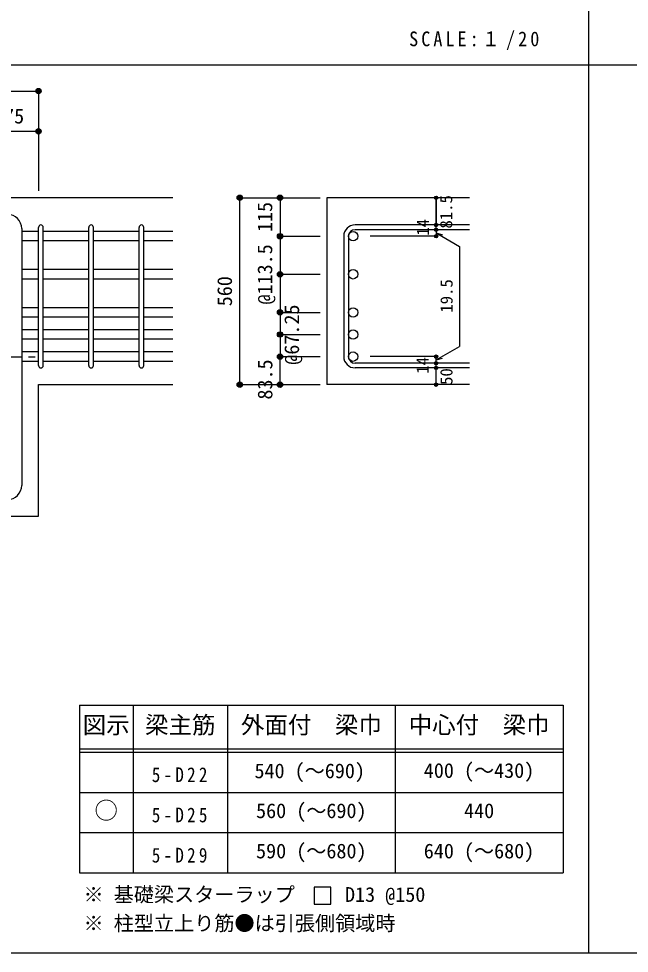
# Model space of a CAD drawing. Units: millimetres at full size, sheet at 1:20. Extents: x -3982 to 3969, y -2797 to 2801.
# Drawn here: x -2448 to -628, y -2797 to -10 of the extents above; entities that cross this region are included whole.
import ezdxf
from ezdxf.enums import TextEntityAlignment as Align

# ---------------------------------------------------------------- set-up
doc = ezdxf.new("R2010")
doc.units = ezdxf.units.MM
doc.header["$LTSCALE"] = 20
doc.header["$PDMODE"] = 32
doc.header["$PDSIZE"] = 10
doc.linetypes.add('CHAIN1', pattern=[8, 5, -1, 1, -1])
for name, color, linetype in [('6-1_躯体線', 2, 'Continuous'), ('6-4_フープ', 7, 'Continuous'), ('6-5_梁主筋', 7, 'Continuous'), ('6-6_S.T.P.', 7, 'Continuous'), ('6-7_文字', 7, 'Continuous'), ('6-D_寸法', 4, 'Continuous'), ('6-E_枠', 7, 'Continuous'), ('F-0_枠', 6, 'Continuous')]:
    doc.layers.add(name, color=color, linetype=linetype)
doc.styles.add('ＭＳ ゴシック', font='')
doc.styles.get('ＭＳ ゴシック').set_extended_font_data('MS Gothic')

msp = doc.modelspace()

# ---------------------------------------------------------------- linework, layer by layer
at = {"layer": '6-1_躯体線'}
for p, q in [((-1988.87, -543.84), (-3338.87, -543.84)), ((-1528.87, -543.84), (-1528.87, -1101.34)), ((-1103.87, -543.84), (-1528.87, -543.84)), ((-2388.87, -1493.84), (-2388.87, -1101.34)), ((-2388.87, -1101.34), (-1988.87, -1101.34)), ((-1103.87, -1101.34), (-1528.87, -1101.34))]:
    msp.add_line(p, q, dxfattribs=at)
msp.add_lwpolyline([(-2643.87, -1893.84), (-2643.87, -1493.84), (-2388.87, -1493.84)], dxfattribs=at)
at = {"layer": '6-4_フープ'}
msp.add_line((-2438.87, -635.84), (-2438.87, -1401.84), dxfattribs=at)
for centre, start, end in [((-2480.87, -635.84), 0, 90), ((-2480.87, -1401.84), 270, 0)]:
    msp.add_arc(centre, 42, start, end, dxfattribs=at)
at = {"layer": '6-5_梁主筋'}
for p, q in [((-2388.87, -644.77), (-2438.87, -644.77)), ((-2238.87, -644.77), (-2374.87, -644.77)), ((-2088.87, -644.77), (-2224.87, -644.77)), ((-1988.87, -644.77), (-2074.87, -644.77)), ((-2388.87, -672.77), (-2438.87, -672.77)), ((-2238.87, -672.77), (-2374.87, -672.77)), ((-2088.87, -672.77), (-2224.87, -672.77)), ((-1988.87, -672.77), (-2074.87, -672.77)), ((-2388.87, -758.31), (-2438.87, -758.31)), ((-2238.87, -758.31), (-2374.87, -758.31)), ((-2088.87, -758.31), (-2224.87, -758.31)), ((-1988.87, -758.31), (-2074.87, -758.31)), ((-2388.87, -786.31), (-2438.87, -786.31)), ((-2238.87, -786.31), (-2374.87, -786.31)), ((-2088.87, -786.31), (-2224.87, -786.31)), ((-1988.87, -786.31), (-2074.87, -786.31)), ((-2388.87, -871.84), (-2438.87, -871.84)), ((-2238.87, -871.84), (-2374.87, -871.84)), ((-2088.87, -871.84), (-2224.87, -871.84)), ((-1988.87, -871.84), (-2074.87, -871.84)), ((-2388.87, -899.84), (-2438.87, -899.84)), ((-2238.87, -899.84), (-2374.87, -899.84)), ((-2088.87, -899.84), (-2224.87, -899.84)), ((-1988.87, -899.84), (-2074.87, -899.84)), ((-2388.87, -937.84), (-2438.87, -937.84)), ((-2238.87, -937.84), (-2374.87, -937.84)), ((-2088.87, -937.84), (-2224.87, -937.84)), ((-1988.87, -937.84), (-2074.87, -937.84)), ((-2388.87, -965.84), (-2438.87, -965.84)), ((-2238.87, -965.84), (-2374.87, -965.84)), ((-2088.87, -965.84), (-2224.87, -965.84)), ((-1988.87, -965.84), (-2074.87, -965.84)), ((-2388.87, -1003.84), (-2438.87, -1003.84)), ((-2238.87, -1003.84), (-2374.87, -1003.84)), ((-2088.87, -1003.84), (-2224.87, -1003.84)), ((-1988.87, -1003.84), (-2074.87, -1003.84)), ((-2388.87, -1031.84), (-2438.87, -1031.84)), ((-2238.87, -1031.84), (-2374.87, -1031.84)), ((-2088.87, -1031.84), (-2224.87, -1031.84)), ((-1988.87, -1031.84), (-2074.87, -1031.84))]:
    msp.add_line(p, q, dxfattribs=at)
at = {"layer": '6-5_梁主筋', "color": 3}
for centre in [(-1450.87, -658.77), (-1450.87, -772.31), (-1450.87, -885.84), (-1450.87, -885.84), (-1450.87, -951.84), (-1450.87, -951.84), (-1450.87, -1017.84)]:
    msp.add_circle(centre, 14, dxfattribs=at)
at = {"layer": '6-6_S.T.P.'}
for p, q in [((-2388.87, -1044.34), (-2388.87, -632.27)), ((-2374.87, -1044.34), (-2374.87, -632.27)), ((-2238.87, -1044.34), (-2238.87, -632.27)), ((-2224.87, -1044.34), (-2224.87, -632.27)), ((-2088.87, -1044.34), (-2088.87, -632.27)), ((-2074.87, -1044.34), (-2074.87, -632.27)), ((-1103.87, -625.27), (-1445.37, -625.27)), ((-1103.87, -639.27), (-1445.37, -639.27)), ((-1478.87, -658.77), (-1478.87, -1017.84)), ((-1464.87, -658.77), (-1464.87, -1017.84)), ((-1103.87, -1037.34), (-1445.37, -1037.34)), ((-1103.87, -1051.34), (-1445.37, -1051.34))]:
    msp.add_line(p, q, dxfattribs=at)
for centre, radius, start, end in [((-2381.87, -632.27), 7, 0, 180), ((-2381.87, -632.27), 7, 0, 180), ((-2381.87, -632.27), 7, 0, 180), ((-2381.87, -632.27), 7, 0, 180), ((-2231.87, -632.27), 7, 0, 180), ((-2081.87, -632.27), 7, 0, 180), ((-1445.37, -658.77), 33.5, 90, 180), ((-1445.37, -658.77), 19.5, 90, 180), ((-1445.37, -1017.84), 33.5, 180, 270), ((-1445.37, -1017.84), 19.5, 180, 270), ((-2381.87, -1044.34), 7, 180, 0), ((-2381.87, -1044.34), 7, 180, 0), ((-2381.87, -1044.34), 7, 180, 0), ((-2381.87, -1044.34), 7, 180, 0), ((-2231.87, -1044.34), 7, 180, 0), ((-2081.87, -1044.34), 7, 180, 0)]:
    msp.add_arc(centre, radius, start, end, dxfattribs=at)
at = {"layer": '6-7_文字'}
msp.add_lwpolyline([(-1567.17, -2650.06), (-1517.17, -2650.06), (-1517.17, -2600.06), (-1567.17, -2600.06)], close=True, dxfattribs=at)
at = {"layer": '6-D_寸法'}
for p, q in [((-3338.87, -225.81), (-2388.87, -225.81)), ((-2388.87, -345.81), (-2388.87, -523.84)), ((-2388.87, -345.81), (-2388.87, -523.84)), ((-2388.87, -345.81), (-2388.87, -523.84)), ((-1788.87, -1101.34), (-1788.87, -543.84)), ((-1788.87, -543.84), (-1668.87, -543.84)), ((-1788.87, -543.84), (-1668.87, -543.84)), ((-1788.87, -1101.34), (-1788.87, -543.84)), ((-1668.87, -543.84), (-1548.87, -543.84)), ((-1668.87, -543.84), (-1668.87, -658.77)), ((-1668.87, -543.84), (-1548.87, -543.84)), ((-1203.87, -639.27), (-1203.87, -625.27)), ((-1203.87, -639.27), (-1203.87, -658.77)), ((-1668.87, -658.77), (-1548.87, -658.77)), ((-1668.87, -658.77), (-1668.87, -772.31)), ((-1668.87, -658.77), (-1668.87, -772.31)), ((-1203.87, -658.77), (-1399.95, -658.77)), ((-1203.87, -649.02), (-1184.55, -654.2)), ((-1203.87, -649.02), (-1133.81, -689.47)), ((-1133.81, -689.47), (-1133.81, -987.14)), ((-1668.87, -772.31), (-1668.87, -951.84)), ((-1668.87, -772.31), (-1668.87, -1017.84)), ((-1668.87, -772.31), (-1548.87, -772.31)), ((-1668.87, -885.84), (-1548.87, -885.84)), ((-1668.87, -885.84), (-1548.87, -885.84)), ((-1668.87, -885.84), (-1548.87, -885.84)), ((-1668.87, -885.84), (-1548.87, -885.84)), ((-1668.87, -885.84), (-1548.87, -885.84)), ((-1668.87, -885.84), (-1548.87, -885.84)), ((-1668.87, -885.84), (-1548.87, -885.84)), ((-1668.87, -885.84), (-1548.87, -885.84)), ((-1668.87, -951.84), (-1668.87, -1017.84)), ((-1668.87, -951.84), (-1548.87, -951.84)), ((-1668.87, -951.84), (-1548.87, -951.84)), ((-1668.87, -951.84), (-1548.87, -951.84)), ((-1668.87, -951.84), (-1548.87, -951.84)), ((-1668.87, -951.84), (-1548.87, -951.84)), ((-1668.87, -951.84), (-1548.87, -951.84)), ((-1668.87, -951.84), (-1548.87, -951.84)), ((-1668.87, -951.84), (-1548.87, -951.84)), ((-1203.87, -1027.59), (-1133.81, -987.14)), ((-1668.87, -1017.84), (-1548.87, -1017.84)), ((-1668.87, -1101.34), (-1668.87, -1017.84)), ((-1668.87, -1017.84), (-1548.87, -1017.84)), ((-1668.87, -1017.84), (-1548.87, -1017.84)), ((-1668.87, -1017.84), (-1548.87, -1017.84)), ((-1203.87, -1017.84), (-1399.95, -1017.84)), ((-1203.87, -1037.34), (-1203.87, -1017.84)), ((-1203.87, -1027.59), (-1184.55, -1022.42)), ((-1203.87, -1051.34), (-1203.87, -1037.34)), ((-1203.87, -1101.34), (-1203.87, -1051.34)), ((-1788.87, -1101.34), (-1668.87, -1101.34)), ((-1668.87, -1101.34), (-1548.87, -1101.34))]:
    msp.add_line(p, q, dxfattribs=at)
at = {"layer": '6-D_寸法', "linetype": 'CHAIN1'}
msp.add_line((-3338.87, -1018.84), (-2388.87, -1018.84), dxfattribs=at)
at = {"layer": '6-D_寸法'}
for points in [[(-2388.87, -225.81), (-2388.87, -345.81), (-2388.87, -523.84)], [(-2563.87, -345.81), (-2388.87, -345.81), (-2388.87, -523.84)], [(-1788.87, -543.84), (-1668.87, -543.84), (-1548.87, -543.84)], [(-1203.87, -543.84), (-1203.87, -625.27), (-1203.87, -543.84)]]:
    msp.add_lwpolyline(points, dxfattribs=at)
for centre, radius in [((-2388.87, -225.81), 8), ((-2388.87, -225.81), 7.2), ((-2388.87, -225.81), 6.4), ((-2388.87, -225.81), 5.6), ((-2388.87, -225.81), 4.8), ((-2388.87, -225.81), 4), ((-2388.87, -225.81), 3.2), ((-2388.87, -225.81), 2.4), ((-2388.87, -225.81), 1.6), ((-2388.87, -225.81), 0.8), ((-2388.87, -345.81), 8), ((-2388.87, -345.81), 7.2), ((-2388.87, -345.81), 6.4), ((-2388.87, -345.81), 5.6), ((-2388.87, -345.81), 4.8), ((-2388.87, -345.81), 4), ((-2388.87, -345.81), 3.2), ((-2388.87, -345.81), 2.4), ((-2388.87, -345.81), 1.6), ((-2388.87, -345.81), 0.8), ((-1788.87, -543.84), 8), ((-1788.87, -543.84), 7.2), ((-1788.87, -543.84), 6.4), ((-1788.87, -543.84), 5.6), ((-1788.87, -543.84), 4.8), ((-1788.87, -543.84), 4), ((-1788.87, -543.84), 3.2), ((-1788.87, -543.84), 2.4), ((-1788.87, -543.84), 1.6), ((-1788.87, -543.84), 0.8), ((-1668.87, -543.84), 8), ((-1668.87, -543.84), 7.2), ((-1668.87, -543.84), 6.4), ((-1668.87, -543.84), 5.6), ((-1668.87, -543.84), 4.8), ((-1668.87, -543.84), 4), ((-1668.87, -543.84), 3.2), ((-1668.87, -543.84), 2.4), ((-1668.87, -543.84), 1.6), ((-1668.87, -543.84), 0.8), ((-1203.87, -543.84), 4), ((-1203.87, -543.84), 3.6), ((-1203.87, -543.84), 3.2), ((-1203.87, -543.84), 2.8), ((-1203.87, -543.84), 2.4), ((-1203.87, -543.84), 2), ((-1203.87, -543.84), 1.6), ((-1203.87, -543.84), 1.2), ((-1203.87, -543.84), 0.8), ((-1203.87, -543.84), 0.4), ((-1203.87, -625.27), 4), ((-1203.87, -639.27), 4), ((-1203.87, -625.27), 3.6), ((-1203.87, -639.27), 3.6), ((-1203.87, -625.27), 3.2), ((-1203.87, -639.27), 3.2), ((-1203.87, -625.27), 2.8), ((-1203.87, -639.27), 2.8), ((-1203.87, -625.27), 2.4), ((-1203.87, -639.27), 2.4), ((-1203.87, -625.27), 2), ((-1203.87, -639.27), 2), ((-1203.87, -625.27), 1.6), ((-1203.87, -639.27), 1.6), ((-1203.87, -625.27), 1.2), ((-1203.87, -639.27), 1.2), ((-1203.87, -625.27), 0.8), ((-1203.87, -639.27), 0.8), ((-1203.87, -625.27), 0.4), ((-1203.87, -639.27), 0.4), ((-1668.87, -658.77), 8), ((-1668.87, -658.77), 7.2), ((-1668.87, -658.77), 6.4), ((-1668.87, -658.77), 5.6), ((-1668.87, -658.77), 4.8), ((-1668.87, -658.77), 4), ((-1668.87, -658.77), 3.2), ((-1668.87, -658.77), 2.4), ((-1668.87, -658.77), 1.6), ((-1668.87, -658.77), 0.8), ((-1203.87, -658.77), 4), ((-1203.87, -658.77), 3.6), ((-1203.87, -658.77), 3.2), ((-1203.87, -658.77), 2.8), ((-1203.87, -658.77), 2.4), ((-1203.87, -658.77), 2), ((-1203.87, -658.77), 1.6), ((-1203.87, -658.77), 1.2), ((-1203.87, -658.77), 0.8), ((-1203.87, -658.77), 0.4), ((-1668.87, -772.31), 8), ((-1668.87, -772.31), 7.2), ((-1668.87, -772.31), 6.4), ((-1668.87, -772.31), 5.6), ((-1668.87, -772.31), 4.8), ((-1668.87, -772.31), 4), ((-1668.87, -772.31), 3.2), ((-1668.87, -772.31), 2.4), ((-1668.87, -772.31), 1.6), ((-1668.87, -772.31), 0.8), ((-1668.87, -885.84), 8), ((-1668.87, -885.84), 8), ((-1668.87, -885.84), 7.2), ((-1668.87, -885.84), 7.2), ((-1668.87, -885.84), 6.4), ((-1668.87, -885.84), 6.4), ((-1668.87, -885.84), 5.6), ((-1668.87, -885.84), 5.6), ((-1668.87, -885.84), 4.8), ((-1668.87, -885.84), 4.8), ((-1668.87, -885.84), 4), ((-1668.87, -885.84), 4), ((-1668.87, -885.84), 3.2), ((-1668.87, -885.84), 3.2), ((-1668.87, -885.84), 2.4), ((-1668.87, -885.84), 2.4), ((-1668.87, -885.84), 1.6), ((-1668.87, -885.84), 1.6), ((-1668.87, -885.84), 0.8), ((-1668.87, -885.84), 0.8), ((-1668.87, -951.84), 8), ((-1668.87, -951.84), 8), ((-1668.87, -951.84), 7.2), ((-1668.87, -951.84), 7.2), ((-1668.87, -951.84), 6.4), ((-1668.87, -951.84), 6.4), ((-1668.87, -951.84), 5.6), ((-1668.87, -951.84), 5.6), ((-1668.87, -951.84), 4.8), ((-1668.87, -951.84), 4.8), ((-1668.87, -951.84), 4), ((-1668.87, -951.84), 4), ((-1668.87, -951.84), 3.2), ((-1668.87, -951.84), 3.2), ((-1668.87, -951.84), 2.4), ((-1668.87, -951.84), 2.4), ((-1668.87, -951.84), 1.6), ((-1668.87, -951.84), 1.6), ((-1668.87, -951.84), 0.8), ((-1668.87, -951.84), 0.8), ((-1668.87, -1017.84), 8), ((-1668.87, -1017.84), 7.2), ((-1668.87, -1017.84), 6.4), ((-1668.87, -1017.84), 5.6), ((-1668.87, -1017.84), 4.8), ((-1668.87, -1017.84), 4), ((-1668.87, -1017.84), 3.2), ((-1668.87, -1017.84), 2.4), ((-1668.87, -1017.84), 1.6), ((-1668.87, -1017.84), 0.8), ((-1203.87, -1017.84), 4), ((-1203.87, -1017.84), 3.6), ((-1203.87, -1017.84), 3.2), ((-1203.87, -1017.84), 2.8), ((-1203.87, -1017.84), 2.4), ((-1203.87, -1017.84), 2), ((-1203.87, -1017.84), 1.6), ((-1203.87, -1017.84), 1.2), ((-1203.87, -1017.84), 0.8), ((-1203.87, -1017.84), 0.4), ((-1203.87, -1037.34), 4), ((-1203.87, -1051.34), 4), ((-1203.87, -1037.34), 3.6), ((-1203.87, -1051.34), 3.6), ((-1203.87, -1037.34), 3.2), ((-1203.87, -1051.34), 3.2), ((-1203.87, -1037.34), 2.8), ((-1203.87, -1051.34), 2.8), ((-1203.87, -1037.34), 2.4), ((-1203.87, -1051.34), 2.4), ((-1203.87, -1037.34), 2), ((-1203.87, -1051.34), 2), ((-1203.87, -1037.34), 1.6), ((-1203.87, -1051.34), 1.6), ((-1203.87, -1037.34), 1.2), ((-1203.87, -1051.34), 1.2), ((-1203.87, -1037.34), 0.8), ((-1203.87, -1051.34), 0.8), ((-1203.87, -1037.34), 0.4), ((-1203.87, -1051.34), 0.4), ((-1788.87, -1101.34), 8), ((-1788.87, -1101.34), 7.2), ((-1788.87, -1101.34), 6.4), ((-1788.87, -1101.34), 5.6), ((-1788.87, -1101.34), 4.8), ((-1788.87, -1101.34), 4), ((-1788.87, -1101.34), 3.2), ((-1788.87, -1101.34), 2.4), ((-1788.87, -1101.34), 1.6), ((-1788.87, -1101.34), 0.8), ((-1668.87, -1101.34), 8), ((-1668.87, -1101.34), 7.2), ((-1668.87, -1101.34), 6.4), ((-1668.87, -1101.34), 5.6), ((-1668.87, -1101.34), 4.8), ((-1668.87, -1101.34), 4), ((-1668.87, -1101.34), 3.2), ((-1668.87, -1101.34), 2.4), ((-1668.87, -1101.34), 1.6), ((-1668.87, -1101.34), 0.8), ((-1203.87, -1101.34), 4), ((-1203.87, -1101.34), 3.6), ((-1203.87, -1101.34), 3.2), ((-1203.87, -1101.34), 2.8), ((-1203.87, -1101.34), 2.4), ((-1203.87, -1101.34), 2), ((-1203.87, -1101.34), 1.6), ((-1203.87, -1101.34), 1.2), ((-1203.87, -1101.34), 0.8), ((-1203.87, -1101.34), 0.4)]:
    msp.add_circle(centre, radius, dxfattribs=at)
at = {"layer": '6-D_寸法', "color": 7}
for p in [(-2388.87, -225.81), (-2388.87, -345.81), (-1788.87, -543.84), (-1668.87, -543.84), (-1203.87, -543.84), (-1203.87, -625.27), (-1203.87, -639.27), (-1668.87, -658.77), (-1203.87, -658.77), (-1668.87, -772.31), (-1668.87, -885.84), (-1668.87, -951.84), (-1668.87, -1017.84), (-1203.87, -1017.84), (-1203.87, -1017.84), (-1203.87, -1017.84), (-1203.87, -1037.34), (-1203.87, -1051.34), (-1788.87, -1101.34), (-1668.87, -1101.34), (-1203.87, -1101.34)]:
    msp.add_point(p, dxfattribs=at)
at = {"layer": '6-E_枠', "color": 3}
for p, q in [((-2267.02, -2056.95), (-2267.02, -2556.95)), ((-2267.02, -2056.95), (-825.33, -2056.95)), ((-825.33, -2056.95), (-825.33, -2556.95)), ((-2267.02, -2556.95), (-825.33, -2556.95))]:
    msp.add_line(p, q, dxfattribs=at)
at = {"layer": '6-E_枠'}
for p, q in [((-2107.02, -2056.95), (-2107.02, -2556.95)), ((-1825.33, -2056.95), (-1825.33, -2556.95)), ((-1325.33, -2056.95), (-1325.33, -2556.95)), ((-2267.02, -2186.95), (-825.33, -2186.95)), ((-2267.02, -2196.95), (-825.33, -2196.95)), ((-2267.02, -2316.95), (-825.33, -2316.95)), ((-2267.02, -2436.95), (-825.33, -2436.95))]:
    msp.add_line(p, q, dxfattribs=at)
at = {"layer": 'F-0_枠', "color": 2}
for p, q in [((-749.76, 2800.77), (-749.76, -2796.83)), ((-3981.92, -148.03), (2482.4, -148.03))]:
    msp.add_line(p, q, dxfattribs=at)
at = {"layer": 'F-0_枠'}
msp.add_line((3969.4, -2796.83), (-3981.92, -2796.83), dxfattribs=at)

# ---------------------------------------------------------------- texts
at = {"layer": '6-7_文字', "color": 2, "style": 'ＭＳ ゴシック'}
for s, p in [('図示', (-2257.02, -2156.95)), ('梁主筋', (-2071.17, -2156.95)), ('外面付\u3000梁巾', (-1785.33, -2156.95)), ('中心付\u3000梁巾', (-1285.33, -2156.95)), ('○', (-2222.02, -2411.95))]:
    msp.add_text(s, height=51.32, dxfattribs=at).set_placement(p, align=Align.BOTTOM_LEFT)
at = {"layer": '6-7_文字', "style": 'ＭＳ ゴシック'}
for s, p in [('540 (～690)', (-1745.02, -2287.95)), ('400 (～430)', (-1240.33, -2286.95)), ('560 (～690)', (-1740.33, -2406.95)), ('440', (-1120.33, -2406.95)), ('590 (～680)', (-1740.33, -2526.95)), ('640 (～680)', (-1240.33, -2526.95)), ('※ 基礎梁スターラップ     D13 @150', (-2254.64, -2656.67)), ('※ 柱型立上り筋●は引張側領域時', (-2254.64, -2742.34))]:
    msp.add_text(s, height=43.99, dxfattribs=at).set_placement(p, align=Align.BOTTOM_LEFT)
at = {"layer": '6-7_文字', "color": 2, "insert": (-1283.99, -103.03), "char_height": 43.99, "attachment_point": 7, "style": 'ＭＳ ゴシック'}
msp.add_mtext('\\T1.34;\\W0.9;SCALE:１/20', dxfattribs=at)
at = {"layer": '6-7_文字', "char_height": 43.99, "attachment_point": 7, "style": 'ＭＳ ゴシック'}
for s, insert in [('\\T1.38;\\W0.85;5-D22', (-2051.17, -2286.95)), ('\\T1.38;\\W0.85;5-D25', (-2051.17, -2406.95)), ('\\T1.38;\\W0.85;5-D29', (-2051.17, -2526.95))]:
    msp.add_mtext(s, dxfattribs=dict(at, insert=insert))
at = {"layer": '6-D_寸法', "style": 'ＭＳ ゴシック'}
msp.add_text('175', height=43.99, dxfattribs=at).set_placement((-2521.37, -335.81), align=Align.BOTTOM_LEFT)
for s, height, p in [('81.5', 36.66, (-1144.52, -635.94)), ('115', 43.99, (-1678.87, -646.31)), ('14', 36.66, (-1213.87, -657.2)), ('@113.5', 43.99, (-1678.87, -862.31)), ('560', 43.99, (-1798.87, -867.59)), ('19.5', 36.66, (-1143.34, -886.66)), ('@67.25', 43.99, (-1598.87, -1041.84)), ('83.5', 43.99, (-1678.46, -1145.77)), ('14', 36.66, (-1214.53, -1069.01)), ('50', 36.66, (-1143.79, -1102.14))]:
    msp.add_text(s, height=height, rotation=90, dxfattribs=at).set_placement(p, align=Align.BOTTOM_LEFT)

doc.saveas('drawing.dxf')
